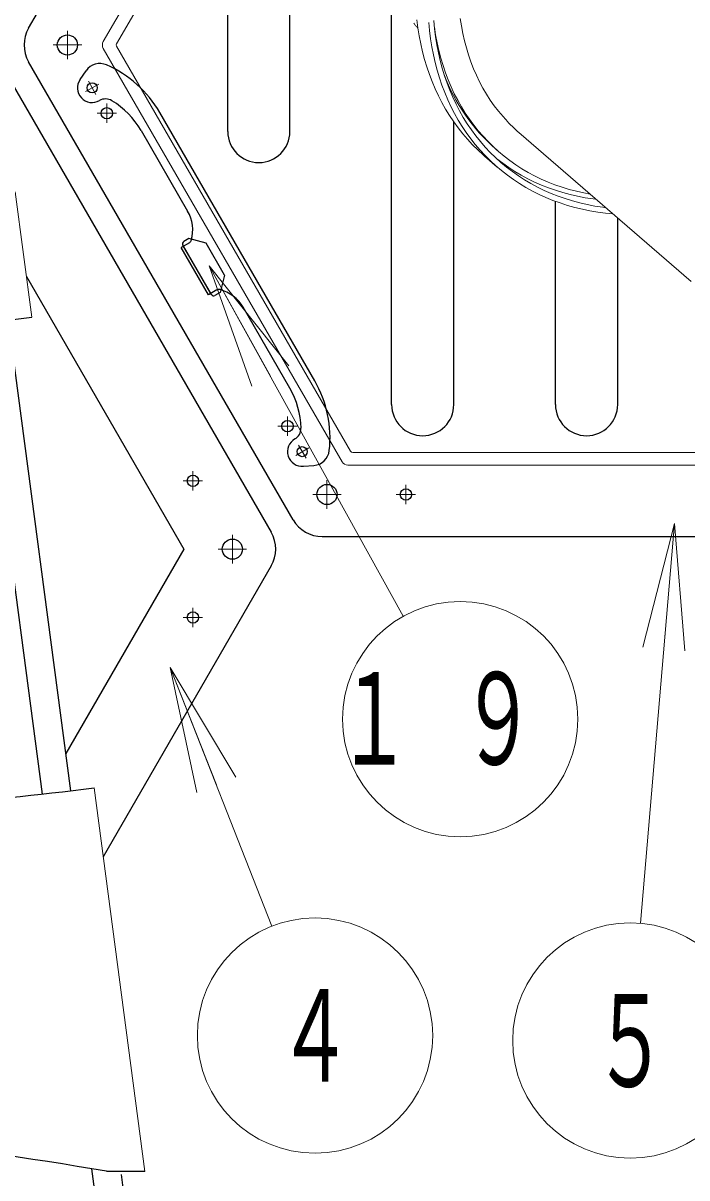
# Model space of a CAD drawing. Units: millimetres on the paper, scale 1:50. Extents: x -385 to 840, y 0 to 267.
# Drawn here: x 185.59 to 201.39, y 167.84 to 195.32 of the extents above; entities that cross this region are included whole.
import ezdxf
from ezdxf.enums import TextEntityAlignment as Align

# ---------------------------------------------------------------- set-up
doc = ezdxf.new("R2010")
doc.units = ezdxf.units.MM
doc.linetypes.add('USER2', pattern=[6, 3, -1, 1, -1])
doc.layers.add('1_50', color=7, linetype='Continuous', lineweight=25)
doc.styles.add('ＭＳ ゴシック', font='')
doc.styles.get('ＭＳ ゴシック').set_extended_font_data('MS Gothic')

msp = doc.modelspace()

# ---------------------------------------------------------------- linework, layer by layer
at = {"layer": '1_50', "color": 131}
for p, q in [((185.726, 195.204), (192.019, 206.104)), ((192.019, 183.504), (185.726, 194.404)), ((185.206, 194.104), (191.499, 183.204)), ((185.676, 189.29), (189.421, 182.804)), ((192.712, 183.104), (203.67, 183.104)), ((189.421, 182.804), (186.611, 177.938)), ((191.499, 182.404), (187.501, 175.479))]:
    msp.add_line(p, q, dxfattribs=at)
at = {"layer": '1_50', "color": 131, "lineweight": 13}
for p, q in [((187.504, 194.884), (191.264, 201.397)), ((187.821, 194.834), (191.524, 201.247)), ((193.185, 184.884), (187.504, 194.724)), ((193.387, 185.134), (187.821, 194.774)), ((203.518, 185.104), (193.439, 185.104)), ((203.628, 184.804), (193.324, 184.804))]:
    msp.add_line(p, q, dxfattribs=at)
at = {"layer": '1_50'}
for p, q in [((190.465, 192.744), (190.465, 196.864)), ((191.945, 192.744), (191.945, 196.864)), ((194.365, 186.244), (194.365, 196.009)), ((195.845, 186.244), (195.845, 192.974)), ((198.265, 186.244), (198.265, 191.083)), ((199.745, 186.244), (199.745, 190.686))]:
    msp.add_line(p, q, dxfattribs=at)
at = {"layer": '1_50', "linetype": 'USER2', "lineweight": 13}
for p, q in [((186.649, 195.144), (186.649, 194.464)), ((186.989, 194.804), (186.309, 194.804)), ((192.827, 184.444), (192.827, 183.764)), ((193.167, 184.104), (192.487, 184.104)), ((190.575, 183.144), (190.575, 182.464)), ((190.915, 182.804), (190.235, 182.804))]:
    msp.add_line(p, q, dxfattribs=at)
at = {"layer": '1_50', "color": 70}
for p, q in [((186.95, 193.983), (187.092, 194.189)), ((192.535, 186.81), (188.847, 193.199)), ((188.402, 192.769), (189.511, 190.848)), ((189.552, 190.097), (189.358, 189.985)), ((190.008, 188.859), (189.358, 189.985)), ((190.063, 188.891), (189.413, 190.017)), ((190.202, 188.972), (190.008, 188.859)), ((191.941, 186.639), (190.832, 188.56)), ((192.266, 184.775), (192.516, 184.795))]:
    msp.add_line(p, q, dxfattribs=at)
at = {"layer": '1_50', "color": 190, "linetype": 'USER2', "lineweight": 13}
for p, q in [((187.394, 193.874), (187.082, 193.694)), ((187.328, 193.628), (187.148, 193.94)), ((192.148, 185.28), (192.328, 184.968)), ((192.394, 185.214), (192.082, 185.034))]:
    msp.add_line(p, q, dxfattribs=at)
at = {"layer": '1_50', "color": 2, "linetype": 'USER2', "lineweight": 13}
for p, q in [((187.588, 192.948), (187.588, 193.408)), ((187.818, 193.178), (187.358, 193.178)), ((191.888, 185.5), (191.888, 185.96)), ((192.118, 185.73), (191.658, 185.73)), ((189.637, 184.66), (189.637, 184.2)), ((189.407, 184.43), (189.867, 184.43)), ((194.705, 183.874), (194.705, 184.334)), ((194.935, 184.104), (194.475, 184.104)), ((189.407, 181.178), (189.867, 181.178)), ((189.637, 180.948), (189.637, 181.408))]:
    msp.add_line(p, q, dxfattribs=at)
at = {"layer": '1_50', "color": 4, "lineweight": 13}
for p, q in [((201.491, 189.174), (197.396, 192.72)), ((196.878, 191.899), (196.578, 192.159)), ((196.914, 192.264), (196.844, 192.325)), ((185.804, 188.323), (185.409, 191.311)), ((188.49, 167.993), (187.284, 177.121))]:
    msp.add_line(p, q, dxfattribs=at)
at = {"layer": '1_50', "color": 40}
for p, q in [((190.078, 188.865), (189.398, 190.043)), ((189.541, 190.195), (189.42, 190.125)), ((189.951, 190.085), (189.541, 190.195)), ((190.391, 189.323), (189.951, 190.085)), ((190.391, 189.323), (190.281, 188.913)), ((190.281, 188.913), (190.16, 188.843))]:
    msp.add_line(p, q, dxfattribs=at)
at = {"layer": '1_50', "lineweight": 13}
for p, q in [((190.026, 189.548), (191.479, 186.924)), ((190.026, 189.548), (191.917, 187.166)), ((191.042, 186.682), (190.026, 189.548)), ((190.026, 189.548), (194.642, 181.208)), ((201.101, 183.418), (200.285, 173.897)), ((200.347, 180.472), (201.101, 183.418)), ((201.101, 183.418), (200.845, 180.429)), ((201.101, 183.418), (201.343, 180.387)), ((189.098, 179.987), (190.196, 177.195)), ((189.098, 179.987), (190.661, 177.377)), ((189.73, 177.012), (189.098, 179.987)), ((189.098, 179.987), (191.518, 173.831))]:
    msp.add_line(p, q, dxfattribs=at)
at = {"layer": '1_50', "color": 4}
for p, q in [((186.053, 176.975), (184.572, 188.18)), ((186.728, 177.052), (185.248, 188.256)), ((187.357, 167.104), (187.232, 168.053)), ((188.49, 167.993), (187.582, 167.993)), ((188.043, 167.104), (187.935, 167.92))]:
    msp.add_line(p, q, dxfattribs=at)
at = {"layer": '1_50', "color": 4, "lineweight": 13}
for points in [[(197.141, 192.962), (197.127, 192.977), (197.016, 193.099), (196.91, 193.226), (196.809, 193.357), (196.713, 193.494), (196.622, 193.634), (196.537, 193.78), (196.458, 193.929), (196.384, 194.082), (196.315, 194.24), (196.252, 194.401), (196.195, 194.566), (196.144, 194.734), (196.099, 194.905), (196.06, 195.08), (196.027, 195.257), (195.999, 195.437)], [(194.995, 195.193), (194.984, 195.206), (194.974, 195.22), (194.963, 195.233), (194.953, 195.246), (194.942, 195.259), (194.932, 195.272), (194.921, 195.286), (194.911, 195.299), (194.901, 195.312), (194.891, 195.326)], [(196.578, 192.159), (196.546, 192.187), (196.417, 192.306), (196.292, 192.43), (196.172, 192.559), (196.057, 192.693), (195.947, 192.833), (195.843, 192.976), (195.743, 193.125), (195.649, 193.278), (195.561, 193.435), (195.478, 193.596), (195.401, 193.762), (195.329, 193.931), (195.263, 194.104), (195.203, 194.281), (195.149, 194.461), (195.1, 194.644), (195.058, 194.83), (195.021, 195.02), (194.991, 195.212), (194.967, 195.406)], [(199.632, 190.784), (199.458, 190.801), (199.271, 190.826), (199.086, 190.857), (198.904, 190.894), (198.725, 190.938), (198.548, 190.987), (198.375, 191.043), (198.205, 191.105), (198.038, 191.173), (197.875, 191.247), (197.716, 191.327), (197.561, 191.413), (197.409, 191.505), (197.262, 191.602), (197.119, 191.705), (196.98, 191.813), (196.846, 191.927), (196.717, 192.046), (196.592, 192.17), (196.472, 192.299), (196.357, 192.434), (196.247, 192.573), (196.143, 192.717), (196.043, 192.865), (195.949, 193.018), (195.861, 193.175), (195.778, 193.337), (195.701, 193.502), (195.629, 193.671), (195.563, 193.844), (195.503, 194.021), (195.449, 194.201), (195.4, 194.384), (195.358, 194.571), (195.321, 194.76), (195.291, 194.952), (195.267, 195.146), (195.248, 195.343)], [(199.461, 190.931), (199.388, 190.941), (199.203, 190.97), (199.022, 191.004), (198.843, 191.045), (198.667, 191.093), (198.495, 191.146), (198.325, 191.206), (198.159, 191.271), (197.996, 191.343), (197.837, 191.42), (197.682, 191.504), (197.53, 191.593), (197.383, 191.688), (197.24, 191.789), (197.102, 191.895), (196.968, 192.006), (196.838, 192.123), (196.714, 192.245), (196.594, 192.372), (196.479, 192.505), (196.369, 192.642), (196.265, 192.784), (196.165, 192.93), (196.071, 193.081), (195.983, 193.236), (195.9, 193.396), (195.822, 193.559), (195.751, 193.727), (195.685, 193.898), (195.624, 194.073), (195.57, 194.251), (195.522, 194.432), (195.479, 194.617), (195.443, 194.804), (195.412, 194.995), (195.388, 195.187), (195.37, 195.383)], [(195.381, 195.255), (195.384, 195.231), (195.413, 195.042), (195.448, 194.856), (195.489, 194.673), (195.536, 194.493), (195.588, 194.317), (195.647, 194.143), (195.711, 193.974), (195.781, 193.807), (195.857, 193.645), (195.939, 193.487), (196.026, 193.333), (196.118, 193.184), (196.216, 193.038), (196.319, 192.898), (196.427, 192.762), (196.54, 192.631), (196.659, 192.505), (196.782, 192.384), (196.91, 192.268), (197.042, 192.158), (197.179, 192.053), (197.32, 191.954), (197.466, 191.86), (197.615, 191.772), (197.769, 191.689), (197.926, 191.613), (198.087, 191.542), (198.252, 191.478), (198.42, 191.419), (198.591, 191.367), (198.765, 191.321), (198.942, 191.281), (199.091, 191.253)], [(199.231, 191.131), (199.158, 191.14), (198.973, 191.169), (198.792, 191.203), (198.613, 191.245), (198.437, 191.292), (198.265, 191.345), (198.095, 191.405), (197.929, 191.47), (197.766, 191.542), (197.607, 191.62), (197.452, 191.703), (197.3, 191.792), (197.153, 191.887), (197.01, 191.988), (196.872, 192.094), (196.856, 192.106)]]:
    msp.add_lwpolyline(points, dxfattribs=at)
at = {"layer": '1_50', "color": 131}
for centre in [(186.649, 194.804), (192.827, 184.104), (190.575, 182.804)]:
    msp.add_circle(centre, 0.24, dxfattribs=at)
at = {"layer": '1_50', "color": 190}
for centre in [(187.238, 193.784), (192.238, 185.124)]:
    msp.add_circle(centre, 0.12, dxfattribs=at)
at = {"layer": '1_50', "color": 2}
for centre in [(187.588, 193.178), (191.888, 185.73), (189.637, 184.43), (194.705, 184.104), (189.637, 181.178)]:
    msp.add_circle(centre, 0.135, dxfattribs=at)
at = {"layer": '1_50', "lineweight": 13}
for centre in [(195.998, 178.758), (192.542, 171.225), (200.046, 171.108)]:
    msp.add_circle(centre, 2.8, dxfattribs=at)
at = {"layer": '1_50', "color": 131}
for centre, start, end in [((186.418, 194.804), 150, 210), ((192.712, 183.904), 210, 270), ((190.806, 182.804), 330, 30)]:
    msp.add_arc(centre, 0.8, start, end, dxfattribs=at)
at = {"layer": '1_50', "color": 131, "lineweight": 13}
for centre, radius, start, end in [((187.642, 194.804), 0.16, 150, 210), ((187.873, 194.804), 0.06, 150, 210), ((193.439, 185.164), 0.06, 210, 270), ((193.324, 184.964), 0.16, 210, 270)]:
    msp.add_arc(centre, radius, start, end, dxfattribs=at)
at = {"layer": '1_50', "color": 70}
for centre, radius, start, end in [((187.422, 193.962), 0.4, 66.4445, 145.4509), ((186.497, 191.842), 2.713, 30, 66.4445), ((187.238, 193.784), 0.35, 145.4509, 300), ((187.558, 193.23), 0.29, 58.6944, 120), ((186.67, 191.769), 2, 30, 58.6944), ((188.731, 190.398), 0.9, 344.4775, 30), ((189.502, 190.184), 0.1, 300, 344.4775), ((190.252, 188.885), 0.1, 75.5225, 120), ((190.052, 188.11), 0.9, 30, 75.5225), ((190.186, 185.453), 2.713, 353.5555, 30), ((190.209, 185.639), 2, 1.3056, 30), ((191.918, 185.678), 0.29, 300, 1.3056), ((192.238, 185.124), 0.35, 120, 274.5491), ((192.484, 185.194), 0.4, 274.5491, 353.5555)]:
    msp.add_arc(centre, radius, start, end, dxfattribs=at)
at = {"layer": '1_50', "color": 4, "lineweight": 13}
for centre, radius, start, end in [((199.76, 195.656), 4.427, 200.5921, 228.8055), ((199.919, 195.632), 3.853, 223.875, 229.1053)]:
    msp.add_arc(centre, radius, start, end, dxfattribs=at)
at = {"layer": '1_50'}
for centre in [(191.205, 192.744), (195.105, 186.244), (199.005, 186.244)]:
    msp.add_arc(centre, 0.74, 180, 0, dxfattribs=at)
at = {"layer": '1_50', "color": 40}
for centre, start, end in [((189.45, 190.073), 120, 210), ((190.13, 188.895), 210, 300)]:
    msp.add_arc(centre, 0.06, start, end, dxfattribs=at)
at = {"layer": '1_50', "color": 4}
for centre, radius, start, end in [((176.496, 262.858), 75.114, 274.77159, 277.11839), ((176.496, 262.858), 86.414, 274.48807, 277.17196), ((173.319, 85.831), 83.392, 80.15152, 87.96828)]:
    msp.add_arc(centre, radius, start, end, dxfattribs=at)

# ---------------------------------------------------------------- texts
at = {"layer": '1_50', "style": 'ＭＳ ゴシック', "width": 0.6}
for s, p in [('４', (192.542, 171.225)), ('５', (200.046, 171.108))]:
    msp.add_text(s, height=2.199, dxfattribs=at).set_placement(p, align=Align.MIDDLE_CENTER)
at = {"layer": '1_50', "insert": (195.998, 178.758), "char_height": 2.199, "attachment_point": 5, "style": 'ＭＳ ゴシック'}
msp.add_mtext('\\T1.64;\\W0.6;１９', dxfattribs=at)

doc.saveas('drawing.dxf')
